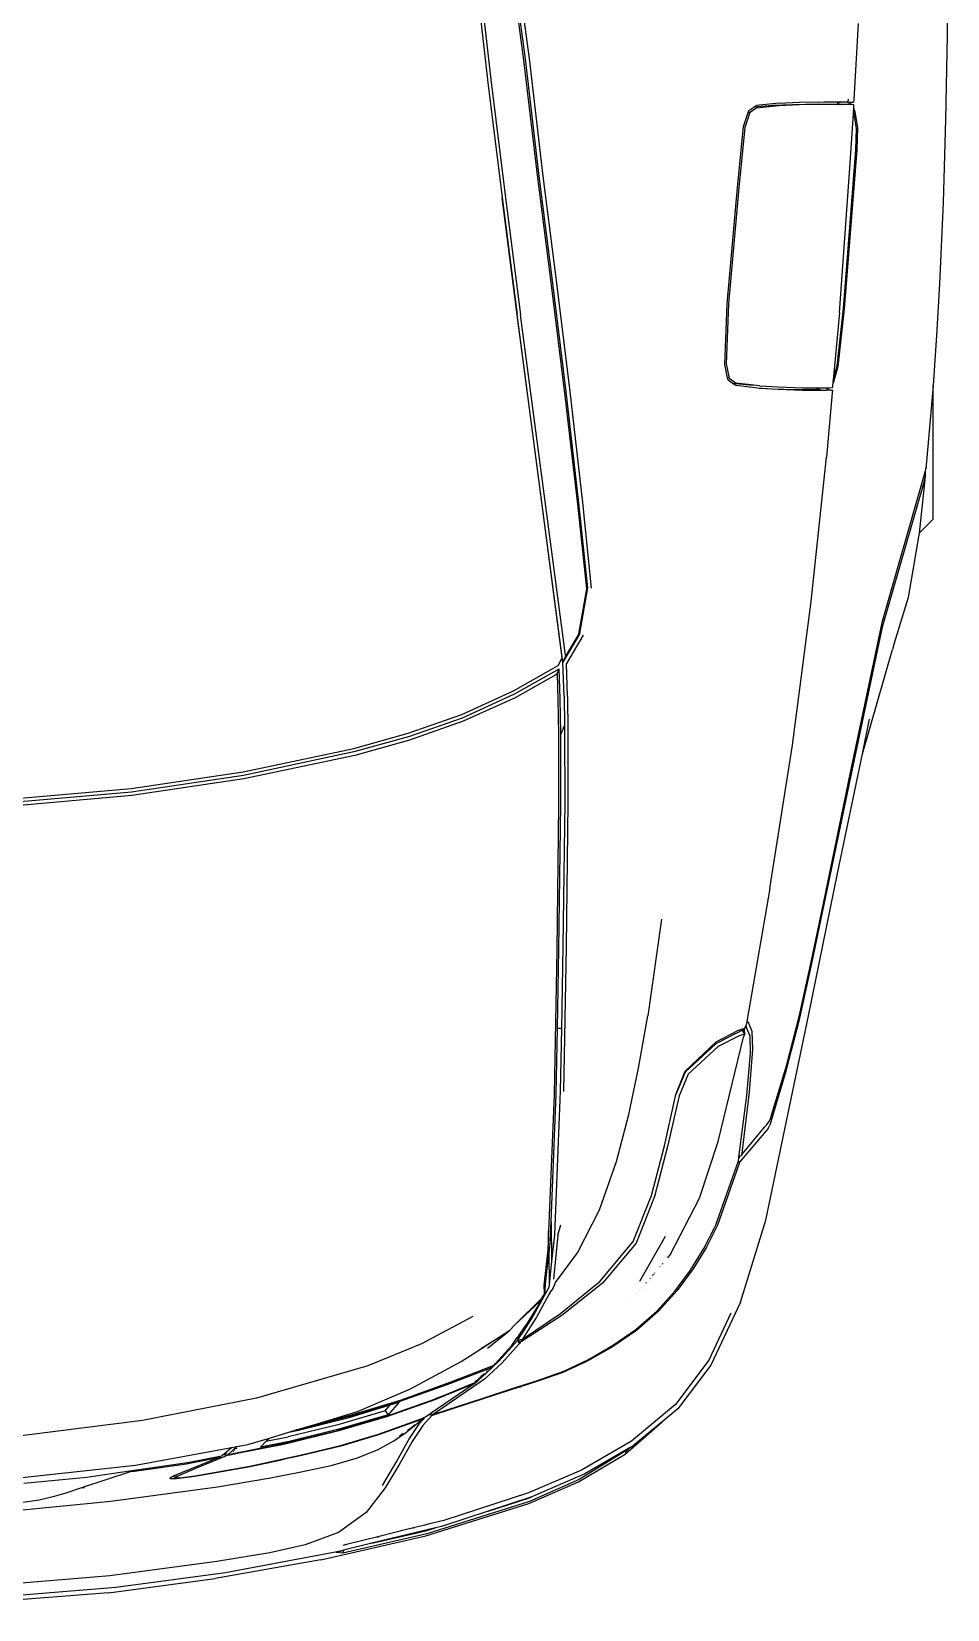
# Model space of a CAD drawing. Header units: metres. Extents: x 54.3 to 102.1, y 17 to 45.8.
# Drawn here: x 56.167 to 56.63, y 27.989 to 28.788 of the extents above; entities that cross this region are included whole.
import ezdxf

# ---------------------------------------------------------------- set-up
doc = ezdxf.new("R2010")
doc.units = ezdxf.units.M
doc.layers.add('Edges', color=7, linetype='Continuous')

# ---------------------------------------------------------------- blocks, each defined once
blk = doc.blocks.new('BMW 7 Series pl')
at = {"layer": 'Edges'}
for p, q in [((1334.7, 958.4), (1397.3, 958.1)), ((1397.3, 958.1), (1460.7, 957)), ((1460.7, 957), (1523.6, 955.2)), ((1523.6, 955.2), (1585.1, 952.5)), ((1585.1, 952.5), (1624.2, 950.2)), ((1624.2, 950.2), (1661.8, 947.5)), ((1661.8, 947.5), (1679.3, 946.2)), ((1763, 947.5), (1661.8, 947.5)), ((1679.3, 946.2), (1725.1, 942.1)), ((1763, 947.5), (1773.6, 936.9)), ((1725.1, 942.1), (1724, 942.1)), ((1727.2, 941.5), (1725.1, 942.1)), ((1726.4, 941.5), (1727.2, 941.5)), ((1731.6, 940.2), (1727.2, 941.5)), ((1727.2, 941.5), (1731.1, 941.5)), ((1733, 941.4), (1731.1, 941.5)), ((1731.1, 941.5), (1736.9, 940)), ((1840.2, 909.2), (1731.6, 940.2)), ((1733, 941.4), (1773.6, 936.9)), ((1736.9, 940), (1844.6, 909)), ((1773.6, 936.9), (1776.4, 936.6)), ((1776.4, 936.6), (1822.1, 928.7)), ((1822.1, 928.7), (1856.7, 918.2)), ((1954.5, 885.1), (1840.2, 909.2)), ((1844.6, 909), (1958, 885)), ((1856.7, 918.2), (1861.4, 916.8)), ((1940.4, 894.1), (1861.4, 916.8)), ((1940.4, 894.1), (1914.1, 899.5)), ((1445.6, 887.8), (1388.1, 891.2)), ((1447.2, 883.4), (1445.5, 883.5)), ((1447.6, 887.7), (1445.6, 887.8)), ((1447.4, 883.4), (1447.2, 883.4)), ((1447.5, 883.4), (1447.6, 887.7)), ((1448.1, 883.3), (1447.5, 883.4)), ((1447.5, 883.1), (1447.5, 883.4)), ((1447.5, 878.5), (1447.5, 883.1)), ((1447.6, 887.7), (1447.9, 886.6)), ((1447.9, 886.6), (1449.2, 883.3)), ((1449.2, 883.3), (1449.5, 884.1)), ((1449.5, 883.1), (1449.4, 878.7)), ((1449.6, 887.6), (1449.5, 884.1)), ((1449.5, 884.1), (1449.5, 883.1)), ((1449.5, 883.1), (1449.5, 878.4)), ((1451.6, 887.6), (1449.6, 887.6)), ((1452.7, 887.5), (1451.6, 887.6)), ((1452.7, 887.5), (1454.7, 888.4)), ((1454.7, 887.4), (1452.7, 887.5)), ((1454.7, 888.4), (1466.9, 890.3)), ((1454.7, 887.4), (1454.7, 888.4)), ((1455, 887.3), (1454.7, 887.4)), ((1456.3, 887.9), (1455, 887.3)), ((1456.2, 887.3), (1455, 887.3)), ((1456.3, 887.9), (1456.2, 887.3)), ((1497.5, 884.7), (1456.2, 887.3)), ((1467.5, 889.7), (1456.3, 887.9)), ((1466.9, 890.3), (1483.6, 889.8)), ((1483.6, 889.2), (1467.5, 889.7)), ((1483.6, 889.8), (1603.8, 880.4)), ((1603.7, 879.9), (1483.6, 889.2)), ((1606.8, 876.7), (1497.5, 884.7)), ((2030.9, 875.2), (1940.4, 894.1)), ((2053.5, 864.7), (1954.5, 885.1)), ((1958, 885), (2054.3, 865)), ((1447.3, 865.1), (1447.5, 878.5)), ((1447.5, 878.5), (1448.7, 875)), ((1448.7, 875), (1449.3, 876.7)), ((1449.3, 876.7), (1449.2, 860.7)), ((1449.4, 878.7), (1449.3, 876.7)), ((1449.3, 876.7), (1449.5, 877)), ((1449.5, 877), (1449.3, 865.1)), ((1449.5, 878.4), (1449.4, 878.7)), ((1449.5, 878.4), (1449.5, 877)), ((1647, 875.1), (1603.7, 879.9)), ((1603.8, 880.4), (1647.6, 875.6)), ((1606.8, 876.7), (1657.9, 871.9)), ((1657.9, 871.9), (1647, 875.1)), ((1647.6, 875.6), (1659.4, 872.2)), ((1657.9, 871.9), (1659.4, 871.8)), ((1659.4, 872.2), (1660.3, 871.7)), ((1659.4, 871.8), (1659.4, 872.2)), ((1659.4, 871.8), (1660.3, 871.7)), ((1660.3, 871.7), (1661.5, 871.6)), ((1661.5, 871.6), (1663.5, 871.5)), ((1663.6, 869.1), (1663.5, 871.5)), ((1665.3, 870.3), (1665.5, 871.4)), ((1665.5, 871.4), (1667.5, 871.3)), ((1665.5, 871.4), (1665.6, 866.9)), ((1667.5, 871.3), (1716.1, 867)), ((2138.4, 853.4), (2030.9, 875.2)), ((1447.7, 846.2), (1447.3, 865.1)), ((1449.2, 860.7), (1449.6, 841.5)), ((1449.3, 865.1), (1449.7, 846.2)), ((1663.6, 869.1), (1664.3, 867)), ((1663.6, 866.7), (1663.6, 869.1)), ((1663.6, 858.8), (1663.6, 866.7)), ((1663.6, 858.8), (1665.2, 862.5)), ((1664.3, 867), (1665.3, 870.3)), ((1665.2, 862.5), (1665.2, 844.6)), ((1665.3, 866.9), (1665.6, 866.9)), ((1665.6, 866.9), (1665.6, 866.7)), ((1665.6, 866.7), (1665.6, 848.9)), ((1825.2, 855.4), (1716.1, 867)), ((2096.7, 855.5), (2053.5, 864.7)), ((2054.3, 865), (2099, 855.7)), ((1663, 830.5), (1663.6, 849)), ((1663.6, 858.8), (1663.6, 858.8)), ((1663.6, 849), (1663.6, 858.8)), ((1665.6, 848.9), (1665, 830.3)), ((1933.9, 841.3), (1825.2, 855.4)), ((2138.1, 846.4), (2096.7, 855.5)), ((2099, 855.7), (2142.5, 846)), ((2293, 821.1), (2138.4, 853.4)), ((1448.5, 831.1), (1447.7, 846.2)), ((1449.6, 841.5), (1450.3, 826.1)), ((1449.7, 846.2), (1450.5, 831.1)), ((1665.2, 844.6), (1664.6, 825.7)), ((2042.1, 824.2), (1933.9, 841.3)), ((2176.4, 836.6), (2138.1, 846.4)), ((2142.5, 846), (2142.6, 846)), ((2142.6, 846), (2182, 835.8)), ((2216.1, 824.7), (2176.4, 836.6)), ((2182, 835.8), (2221.1, 824.1)), ((2182, 835.8), (2182, 835.8)), ((1448.5, 831.1), (1450.2, 813.7)), ((1450.3, 826.1), (1451.5, 811.9)), ((1450.5, 831.1), (1452.2, 814)), ((1662.1, 816.4), (1663, 830.5)), ((1664.6, 825.7), (1663.9, 814.9)), ((1665, 830.3), (1664.1, 816.2)), ((2042.1, 824.2), (2142.7, 806.6)), ((2218.5, 823.5), (2216.1, 824.7)), ((2220.7, 821.7), (2218.5, 823.5)), ((2223.6, 822.9), (2221.1, 824.1)), ((1451.5, 811.9), (1450.2, 813.7)), ((1453.9, 808.3), (1451.5, 811.9)), ((1452.2, 814), (1455.5, 809)), ((1660, 795.5), (1661.7, 811.5)), ((1662.1, 816.4), (1660.1, 798.7)), ((1662.1, 816.4), (1661.7, 811.5)), ((1663.9, 814.9), (1662, 798.3)), ((1664.1, 816.2), (1663.9, 814.9)), ((2221.2, 821.3), (2220.7, 821.7)), ((2221.2, 821.3), (2221.3, 821.2)), ((2221.3, 821.2), (2222.7, 820.1)), ((2242.9, 803.5), (2222.7, 820.1)), ((2223.6, 822.9), (2225.8, 821)), ((2225.8, 821), (2249.1, 801.2)), ((2355.1, 802), (2293, 821.1)), ((1455.5, 807.8), (1453.9, 808.3)), ((1455.5, 809), (1466.7, 805.1)), ((1455.5, 809), (1455.5, 807.8)), ((1466, 804.1), (1455.5, 807.8)), ((1512.3, 799.6), (1466, 804.1)), ((1466.7, 805.1), (1512.5, 800.7)), ((1600.1, 791.9), (1512.3, 799.6)), ((1512.5, 800.7), (1600.1, 792.9)), ((2142.7, 806.6), (2143.3, 807.8)), ((2142.7, 806.6), (2145.3, 806.1)), ((2143.3, 807.8), (2150.1, 810.5)), ((2145.3, 806.1), (2145.9, 805.9)), ((2145.9, 805.9), (2147.5, 806.5)), ((2145.9, 805.9), (2147, 805.4)), ((2147.5, 806.5), (2147, 805.4)), ((2147, 805.4), (2147.8, 805.1)), ((2153.8, 809.1), (2147.5, 806.5)), ((2149.7, 799.8), (2147.8, 805.1)), ((2147.8, 805.1), (2148.1, 804.8)), ((2148.1, 804.8), (2150.7, 804.7)), ((2148.1, 804.8), (2148.4, 804.4)), ((2148.4, 804.4), (2148.8, 804.3)), ((2148.4, 804.4), (2149.4, 803.2)), ((2148.8, 804.3), (2150.3, 803.9)), ((2150.3, 803.9), (2149.4, 803.2)), ((2151.4, 799.4), (2149.4, 803.2)), ((2158.1, 783.5), (2149.7, 799.8)), ((2150.1, 810.5), (2163.8, 811)), ((2152.1, 805.1), (2150.3, 803.9)), ((2150.7, 804.7), (2152.1, 805.1)), ((2151.4, 799.3), (2151.4, 799.4)), ((2154.5, 804.1), (2152.1, 805.1)), ((2152.1, 805.1), (2153.7, 800.9)), ((2153.7, 800.9), (2161.7, 785)), ((2166.8, 809.5), (2153.8, 809.1)), ((2233.6, 785.1), (2154.5, 804.1)), ((2163.8, 811), (2196.1, 808.4)), ((2198.7, 806.7), (2166.8, 809.5)), ((2196.1, 808.4), (2242.3, 802.8)), ((2245.3, 800.6), (2198.7, 806.7)), ((2242.3, 802.8), (2243.4, 802.6)), ((2244, 802.6), (2242.9, 803.5)), ((2243, 803), (2243.4, 802.6)), ((2243.4, 802.6), (2244, 802.6)), ((2244, 802.6), (2244.7, 801.5)), ((2244.7, 801.5), (2245.3, 800.6)), ((2244.7, 801.5), (2245.8, 800.6)), ((2245.8, 800.6), (2245.3, 800.6)), ((2247.9, 800.3), (2245.8, 800.6)), ((2247.9, 800.3), (2248.3, 800.2)), ((2249.1, 801.2), (2248.3, 800.2)), ((2248.3, 800.2), (2298.2, 782.5)), ((2249.1, 801.2), (2250.8, 800.7)), ((2250.8, 800.7), (2296.7, 784.6)), ((2355.1, 802), (2402.7, 779.5)), ((1600.1, 792.9), (1645.4, 791)), ((1646, 790), (1600.1, 791.9)), ((1645.4, 791), (1656.3, 793.4)), ((1656.2, 792.2), (1646, 790)), ((1656.3, 793.4), (1656.2, 792.2)), ((1657.9, 792.6), (1656.2, 792.2)), ((1656.3, 793.4), (1660.1, 798.7)), ((1660, 795.5), (1657.9, 792.6)), ((1662, 798.3), (1660, 795.5)), ((2151.4, 799.3), (2159.6, 783.3)), ((2363.2, 794.7), (2398.9, 778)), ((2180.3, 760.1), (2158.1, 783.5)), ((2181.1, 760.1), (2159.6, 783.3)), ((2161.7, 785), (2182.7, 762.4)), ((2276.3, 770.8), (2233.6, 785.1)), ((2296.7, 784.6), (2313.5, 776.1)), ((2314.5, 774.1), (2298.2, 782.5)), ((2313.5, 776.1), (2329.9, 766)), ((2398.9, 778), (2432.3, 752.7)), ((2402.7, 779.5), (2435.7, 754.4)), ((2318.7, 749), (2276.3, 770.8)), ((2330.7, 764.1), (2314.5, 774.1)), ((2329.9, 766), (2346.2, 754.1)), ((2346.5, 752.4), (2330.7, 764.1)), ((2407.2, 772), (2406.3, 772.4)), ((2198, 753), (2180.3, 760.1)), ((2181.1, 760.1), (2198, 753)), ((2182.7, 762.4), (2199, 755.5)), ((2236.7, 744.4), (2198, 753)), ((2199, 755.5), (2237.3, 746.8)), ((2346.2, 754.1), (2361.9, 739.9)), ((2361.7, 738.7), (2346.5, 752.4)), ((2432.3, 752.7), (2460.2, 719.5)), ((2435.7, 754.4), (2445.4, 742.8)), ((2065.4, 742.1), (2138.6, 731.9)), ((2274.3, 734.7), (2236.7, 744.4)), ((2237.3, 746.8), (2275, 737)), ((2339, 725.9), (2305.2, 745.2)), ((2318.7, 749), (2320.2, 747.8)), ((2321.4, 746.9), (2320.2, 747.8)), ((2321, 747.1), (2321.4, 746.9)), ((2325.8, 742.9), (2326.4, 742.6)), ((2328.3, 740.9), (2328, 741.1)), ((2361.9, 739.9), (2376.3, 723.3)), ((2469.9, 714.6), (2445.4, 742.8)), ((2445.4, 742.8), (2463.2, 721.3)), ((2178.1, 724.9), (2138.6, 731.9)), ((2309.2, 720.8), (2274.3, 734.7)), ((2275, 737), (2310.4, 722.9)), ((2332.9, 736.9), (2333.1, 736.9)), ((2333.1, 736.8), (2333, 736.8)), ((2333.2, 736.6), (2333.3, 736.6)), ((2333.8, 736.1), (2333.8, 736.2)), ((2333.8, 736.2), (2333.8, 736.2)), ((2333.8, 736.2), (2334, 736)), ((2334, 736), (2334.1, 735.9)), ((2334.1, 735.9), (2334.3, 735.7)), ((2334.8, 735.3), (2335, 735.2)), ((2336.9, 733.5), (2337, 733.5)), ((2337.1, 733.4), (2337.1, 733.3)), ((2338.6, 732.1), (2338.6, 732)), ((2340.3, 730.6), (2340.2, 730.6)), ((2340.4, 730.5), (2340.5, 730.5)), ((2340.6, 730.3), (2340.7, 730.3)), ((2375.7, 722.7), (2361.7, 738.7)), ((2213.2, 717.5), (2178.1, 724.9)), ((2248.7, 708.2), (2213.2, 717.5)), ((2339, 695.8), (2309.2, 720.8)), ((2310.4, 722.9), (2340.7, 697.5)), ((2344.6, 726.9), (2344.6, 726.9)), ((2346, 725.7), (2346, 725.7)), ((2349, 723.1), (2349, 723.1)), ((2349, 723.1), (2349, 723.1)), ((2349.1, 723), (2349.1, 723.1)), ((2354.3, 718.6), (2354.3, 718.6)), ((2387.8, 705.2), (2375.7, 722.7)), ((2376.3, 723.3), (2388.8, 705.2)), ((2460.2, 719.5), (2482, 681.8)), ((2464.9, 718.5), (2463.2, 721.3)), ((2464.9, 718.5), (2467.7, 715.7)), ((2464.9, 718.5), (2465.6, 717.3)), ((2465.6, 717.3), (2467.5, 715.3)), ((2465.6, 717.3), (2484.9, 684.1)), ((2285.2, 695.4), (2248.7, 708.2)), ((2398.3, 687), (2387.8, 705.2)), ((2388.8, 705.2), (2399.3, 686.5)), ((2467.5, 715.3), (2489.1, 679.9)), ((2468.7, 714.7), (2467.7, 715.7)), ((2490.9, 679.3), (2469.9, 714.6)), ((2317.7, 678.6), (2285.2, 695.4)), ((2363.6, 665.9), (2339, 695.8)), ((2340.7, 697.5), (2365, 666.9)), ((1666.3, 672.8), (1750.4, 682.5)), ((1750.4, 682.5), (1815.1, 689.1)), ((1814.8, 686.4), (1750.5, 679.7)), ((1815.7, 685.6), (1751.7, 678.9)), ((1849.4, 680.5), (1814.8, 686.4)), ((1849.6, 679.7), (1815.7, 685.6)), ((1849.4, 680.5), (1871.1, 667.6)), ((1850.6, 683), (1872.1, 670.3)), ((2407.1, 668.2), (2398.3, 687)), ((2399.3, 686.5), (2400.5, 683.9)), ((2400.5, 683.9), (2400.6, 683.9)), ((2400.6, 683.9), (2408.2, 667.5)), ((2482, 681.8), (2499.2, 641.7)), ((2484.9, 684.1), (2502, 644.7)), ((1580.5, 662.2), (1666.3, 672.8)), ((1666.4, 670), (1580.6, 659.5)), ((1667.7, 669.1), (1581.9, 658.5)), ((1865.8, 669.6), (1608.4, 635.6)), ((1750.5, 679.7), (1666.4, 670)), ((1751.7, 678.9), (1667.7, 669.1)), ((1849.6, 679.7), (1866.6, 669.7)), ((1865.8, 669.6), (1866.6, 669.7)), ((1866.6, 669.7), (1871.1, 667.6)), ((1896.7, 668.5), (1871.1, 667.6)), ((1897, 671.1), (1872.1, 670.3)), ((1896.7, 668.5), (1919.2, 668.9)), ((1897, 671.1), (1923.5, 671.4)), ((1925.7, 666), (1919.2, 668.9)), ((1919.2, 668.9), (1923.3, 668.9)), ((1923.3, 668.9), (1976.8, 669)), ((1923.5, 671.4), (1977.1, 671.4)), ((1976.8, 669), (2086.1, 667.6)), ((1977.1, 671.4), (2086.3, 670)), ((2086.3, 670), (2195.7, 668.1)), ((2340.2, 662.1), (2317.7, 678.6)), ((2414.1, 648.4), (2407.1, 668.2)), ((2489.1, 679.9), (2505.6, 642.4)), ((2507.2, 641.8), (2490.9, 679.3)), ((1503.6, 652.5), (1580.5, 662.2)), ((1580.6, 659.5), (1503.7, 649.7)), ((1581.9, 658.5), (1504.9, 648.6)), ((1871.1, 667.6), (1608.3, 633)), ((1867.7, 667.1), (1696.5, 644.5)), ((1873.5, 664.1), (1867.7, 667.1)), ((1892.7, 630.2), (1873.5, 664.1)), ((1898.5, 665.6), (1876, 664.8)), ((1880, 663.4), (1876, 664.8)), ((1895.5, 630.3), (1876, 664.8)), ((1880, 663.4), (1899.3, 663.9)), ((1880, 663.4), (1880.6, 662.2)), ((1880.6, 662.2), (1898, 631.5)), ((1925.1, 666), (1898.5, 665.6)), ((1899.3, 663.9), (1925.6, 664.3)), ((1925.7, 666), (1925.1, 666)), ((1925.6, 664.3), (1979.2, 664.3)), ((1978.8, 666), (1925.7, 666)), ((2088.2, 664.6), (1978.8, 666)), ((1979.2, 664.3), (2088.5, 662.9)), ((2086.1, 667.6), (2148, 666.5)), ((2148, 663.5), (2088.2, 664.6)), ((2088.5, 662.9), (2198, 660.9)), ((2148, 666.5), (2148, 663.5)), ((2148, 666.5), (2195.5, 665.6)), ((2197.8, 662.6), (2148, 663.5)), ((2195.5, 665.6), (2304, 661.2)), ((2294.2, 658.7), (2197.8, 662.6)), ((2198, 660.9), (2301.5, 656.8)), ((2294.2, 658.7), (2324.2, 659.1)), ((2308.1, 658.1), (2294.2, 658.7)), ((2304.4, 663.9), (2296.6, 666.1)), ((2308.7, 656.8), (2301.5, 656.8)), ((2304, 661.2), (2324.2, 659.1)), ((2304.4, 663.9), (2337.7, 660.5)), ((2308.1, 658.1), (2318.2, 657)), ((2308.3, 656.9), (2308.6, 656.9)), ((2315.4, 656.4), (2308.7, 656.8)), ((2313.1, 656.9), (2315, 657)), ((2342.2, 653.4), (2315.4, 656.4)), ((2318.2, 657), (2341.6, 657.3)), ((2341.5, 654.5), (2318.2, 657)), ((2324.2, 659.1), (2341.6, 657.3)), ((2344.5, 660.2), (2340.2, 662.1)), ((2341.6, 657.3), (2344, 657.1)), ((2344, 657.1), (2364.9, 645.5)), ((2344.5, 660.2), (2346.9, 658.2)), ((2346.9, 658.2), (2366.3, 647.7)), ((2348.5, 657.4), (2349.2, 657.4)), ((2382.4, 637.8), (2363.6, 665.9)), ((2365, 666.9), (2383.4, 638.4)), ((2408.2, 667.5), (2415, 647.9)), ((1414.6, 642.1), (1503.6, 652.5)), ((1503.7, 649.7), (1414.8, 639.3)), ((1504.9, 648.6), (1415.9, 638.1)), ((1696.5, 644.5), (1608.6, 633)), ((2346.9, 654.1), (2341.5, 654.5)), ((2347.9, 653.6), (2342.2, 653.4)), ((2348.9, 653.6), (2346.9, 654.1)), ((2347.9, 653.6), (2346.9, 654.1)), ((2348.9, 653.6), (2347.9, 653.6)), ((2352, 651.7), (2348.9, 653.6)), ((2351.8, 652.6), (2348.9, 653.6)), ((2365.5, 644.1), (2351.8, 652.6)), ((2372.5, 631.1), (2352, 651.7)), ((2354.3, 650.5), (2372.5, 631.1)), ((2362.9, 650.2), (2362.9, 650.2)), ((2365.5, 644.1), (2364.9, 645.5)), ((2364.9, 645.5), (2365.8, 645)), ((2365.8, 645), (2366.2, 644.7)), ((2367.1, 643.2), (2366.2, 644.7)), ((2366.2, 644.7), (2379.2, 636.2)), ((2366.3, 647.7), (2382.4, 637.3)), ((2420.8, 627.7), (2414.1, 648.4)), ((2415, 647.9), (2421.5, 627.6)), ((2502, 644.7), (2502.2, 644)), ((1329, 630.5), (1414.6, 642.1)), ((1414.8, 639.3), (1329.2, 627.8)), ((1415.9, 638.1), (1330.2, 626.6)), ((1520, 624.2), (1608.4, 635.6)), ((1596.5, 631.5), (1608.3, 633)), ((1608.6, 633), (1596.5, 631.5)), ((2367.1, 643.2), (2365.5, 644.1)), ((2367.1, 643.2), (2367.1, 643.2)), ((2367.2, 643.1), (2367.1, 643.2)), ((2367.2, 643.1), (2367.1, 643.2)), ((2370.1, 641.3), (2367.2, 643.1)), ((2380.3, 634.2), (2370.1, 641.3)), ((2380.5, 634.2), (2379.2, 636.2)), ((2383.9, 633.2), (2379.2, 636.2)), ((2380.3, 634.2), (2380.5, 634.2)), ((2380.6, 634), (2380.3, 634.2)), ((2380.5, 634.2), (2380.6, 634)), ((2380.5, 634.2), (2380.5, 634.2)), ((2380.5, 634.2), (2383.9, 633.2)), ((2381.3, 633.5), (2380.5, 634.2)), ((2381.3, 633.5), (2380.6, 634)), ((2381.3, 633.5), (2381.3, 633.5)), ((2381.8, 633.1), (2381.3, 633.5)), ((2381.8, 633.1), (2381.3, 633.5)), ((2387.7, 629), (2381.8, 633.1)), ((2382.7, 637.3), (2382.4, 637.8)), ((2382.4, 637.3), (2382.6, 637.2)), ((2382.6, 637.2), (2382.5, 637.1)), ((2382.6, 637.9), (2383.5, 638.2)), ((2382.7, 637.3), (2382.6, 637.2)), ((2382.6, 637.2), (2382.9, 637)), ((2382.9, 637), (2382.6, 636.7)), ((2383.5, 638.2), (2382.7, 637.3)), ((2383, 637), (2382.7, 637.3)), ((2382.9, 637), (2383.1, 636.9)), ((2383, 637), (2382.9, 637)), ((2383.7, 637.9), (2383, 637)), ((2383.1, 636.9), (2383, 637)), ((2383.5, 638.3), (2383.1, 638.1)), ((2383.1, 636.9), (2383.9, 633.2)), ((2383.4, 638.4), (2383.5, 638.3)), ((2383.5, 638.3), (2383.5, 638.2)), ((2383.5, 638.2), (2383.6, 638.2)), ((2383.5, 638.2), (2383.7, 637.9)), ((2383.5, 638.2), (2383.5, 638.2)), ((2383.7, 637.9), (2384.3, 636.6)), ((2383.7, 637.9), (2384.4, 636.8)), ((2383.7, 636.1), (2384.3, 636.6)), ((2384.1, 633.5), (2383.9, 633.2)), ((2399.7, 619.2), (2383.9, 633.2)), ((2384.3, 633.9), (2384.1, 633.5)), ((2384.1, 633.5), (2384.5, 633.8)), ((2384.4, 635.8), (2384.2, 636.1)), ((2384.3, 636.6), (2384.4, 636.8)), ((2384.3, 636.6), (2384.5, 636.2)), ((2384.4, 634), (2384.3, 633.9)), ((2384.5, 633.8), (2384.3, 633.9)), ((2384.4, 636.8), (2384.5, 636.7)), ((2384.5, 634.2), (2384.4, 634)), ((2384.4, 634), (2384.5, 633.8)), ((2384.5, 637.1), (2384.5, 637)), ((2384.5, 636.7), (2384.5, 636.2)), ((2384.5, 636.7), (2385.3, 635.4)), ((2384.5, 636.2), (2384.5, 635.7)), ((2384.5, 636.2), (2384.8, 635.6)), ((2384.8, 634.7), (2384.5, 634.2)), ((2384.5, 634.2), (2384.5, 633.8)), ((2384.6, 636.9), (2384.6, 637)), ((2385, 634.9), (2384.8, 634.7)), ((2384.8, 634.7), (2385.1, 634.7)), ((2385.1, 635), (2385, 634.9)), ((2385.1, 634.7), (2385, 634.9)), ((2385.2, 635.2), (2385.1, 635)), ((2385.1, 635), (2385.2, 634.7)), ((2385.1, 634.7), (2385.2, 634.7)), ((2385.5, 634), (2385.1, 634.7)), ((2385.3, 635.4), (2385.2, 635.2)), ((2385.2, 635.2), (2385.5, 635.2)), ((2385.2, 634.7), (2386.2, 634.7)), ((2385.2, 634.7), (2385.5, 634)), ((2385.3, 635.4), (2385.5, 635.2)), ((2385.5, 635.2), (2386.2, 634.7)), ((2385.5, 634), (2385.6, 633.8)), ((2385.7, 633.8), (2385.5, 634)), ((2385.9, 635.2), (2386, 635.2)), ((2386.2, 634.7), (2386.5, 634.4)), ((2386.4, 634.7), (2386.3, 634.7)), ((2386.6, 634.2), (2386.5, 634.4)), ((2386.5, 634.4), (2386.7, 634.2)), ((2386.7, 634.2), (2400.9, 621.8)), ((2419.3, 635.2), (2419.4, 635.2)), ((2419.5, 634.7), (2419.6, 634.7)), ((2499.2, 641.7), (2520, 577.7)), ((2503.3, 641.6), (2502.2, 644)), ((2502.2, 644), (2513, 611)), ((2513, 611), (2503.3, 641.6)), ((2505.6, 642.4), (2530.2, 564.6)), ((2531.6, 564), (2507.2, 641.8)), ((1430.5, 613.1), (1520, 624.2)), ((1430.7, 610.6), (1519.8, 621.7)), ((1519.8, 621.7), (1596.5, 631.5)), ((1520.1, 621.7), (1519.8, 621.7)), ((1596.5, 631.5), (1520.1, 621.7)), ((1596.5, 631.5), (1596.5, 631.5)), ((1910.6, 591.2), (1892.7, 630.2)), ((1895.5, 630.3), (1913.3, 591.4)), ((1898, 631.5), (1915.8, 592.3)), ((2376.1, 627.5), (2372.5, 631.1)), ((2377.9, 625.4), (2376.1, 627.5)), ((2390, 606), (2376.1, 627.5)), ((2377.9, 625.4), (2390, 606)), ((2389.8, 610.6), (2377.9, 625.4)), ((2401.6, 616.5), (2387.7, 629)), ((2400.9, 621.8), (2413.3, 608.4)), ((2427.5, 607.2), (2420.8, 627.7)), ((2421, 630.1), (2421.1, 630.1)), ((2421.5, 627.6), (2428.2, 607.3)), ((1339.8, 602.8), (1430.5, 613.1)), ((1340, 600.2), (1430.4, 610.6)), ((1430.4, 610.6), (1430.7, 610.6)), ((2412.1, 605.9), (2399.7, 619.2)), ((2402.8, 615.4), (2401.6, 616.5)), ((2403, 614.8), (2402.8, 615.4)), ((2403, 614.8), (2402.8, 614.9)), ((2404.3, 614), (2403, 614.8)), ((2403.6, 613.2), (2403, 614.8)), ((2403.7, 613.1), (2403.6, 613.2)), ((2404.2, 612.6), (2403.7, 613.1)), ((2404, 612.4), (2403.7, 613.1)), ((2415.6, 582.3), (2404, 612.4)), ((2404.3, 614), (2404.8, 612.8)), ((2404.7, 613.5), (2404.3, 614)), ((2404.6, 612.7), (2404.4, 613.2)), ((2404.5, 613.1), (2404.6, 612.7)), ((2412.5, 605.3), (2404.7, 613.5)), ((2404.8, 612.8), (2416.4, 582.6)), ((2405.2, 612.5), (2405, 612.4)), ((2405.3, 612.3), (2405.2, 612.2)), ((2405.9, 611), (2405.9, 611.1)), ((2406.3, 610.6), (2406.4, 610.5)), ((2407, 609.9), (2406.8, 610.2)), ((2513, 611), (2524.5, 575.8)), ((2365.9, 599.4), (2386.5, 560.7)), ((2399.9, 590.7), (2390, 606)), ((2409.2, 607.6), (2409.2, 608)), ((2410.1, 607.2), (2409.5, 607.2)), ((2410.5, 606.8), (2411.1, 605.6)), ((2410.9, 606.5), (2411.3, 605.3)), ((2411.5, 605.1), (2412.4, 605.1)), ((2412.5, 605.3), (2412.1, 605.9)), ((2412.3, 604.3), (2412.7, 604.8)), ((2414.4, 603.2), (2412.5, 605.3)), ((2412.8, 604.7), (2412.7, 603.9)), ((2412.9, 603.7), (2413.4, 603.9)), ((2412.9, 603.6), (2413.5, 603.8)), ((2413.4, 603.9), (2413, 604.5)), ((2413.3, 608.4), (2427.5, 587.5)), ((2413.5, 603.8), (2413.4, 603.9)), ((2413.9, 603.1), (2413.5, 603.8)), ((2413.9, 603.1), (2414.1, 602.5)), ((2414.4, 602.5), (2413.9, 603.1)), ((2414.1, 602.5), (2413.9, 602.6)), ((2414.1, 602.5), (2414.2, 602.3)), ((2414.4, 602.5), (2414.1, 602.5)), ((2414.2, 602.3), (2414.1, 602.4)), ((2414.2, 602.3), (2414.2, 602.2)), ((2414.7, 602), (2414.2, 602.3)), ((2415.4, 602.2), (2414.4, 603.2)), ((2414.8, 602.3), (2414.4, 602.5)), ((2414.7, 602), (2414.4, 602.5)), ((2415.1, 601.8), (2414.7, 602)), ((2415.1, 601.4), (2414.7, 602)), ((2415.4, 602.2), (2414.9, 602.3)), ((2415, 601.4), (2415.1, 601.4)), ((2415.1, 601.4), (2415.1, 601.3)), ((2415.2, 601.2), (2415.1, 601.3)), ((2415.7, 601.4), (2415.2, 601.7)), ((2415.7, 601.4), (2415.4, 602.2)), ((2416.6, 599.2), (2415.7, 601.4)), ((2416.5, 600.9), (2415.7, 601.4)), ((2416.8, 600.5), (2416.5, 600.9)), ((2416.5, 600.9), (2428.6, 571.3)), ((2425.3, 578), (2416.6, 599.2)), ((2416.8, 600.5), (2439.3, 567.2)), ((2439.4, 570.8), (2427.5, 607.2)), ((2428.2, 607.3), (2440, 570.9)), ((1924.8, 550.7), (1910.6, 591.2)), ((1913.3, 591.4), (1927.5, 550.9)), ((1915.8, 592.3), (1930.1, 551.7)), ((2420.4, 552.3), (2399.9, 590.7)), ((2427.5, 587.5), (2439.9, 569.5)), ((2429, 544.9), (2415.6, 582.3)), ((2416.4, 582.6), (2429.8, 545.1)), ((2425.3, 577.9), (2425.3, 578)), ((2427.4, 572.6), (2425.3, 578)), ((2425.4, 577.7), (2425.3, 577.9)), ((2520, 577.7), (2522.9, 565.7)), ((2524.5, 575.8), (2525.6, 571.3)), ((2427.4, 572.6), (2428, 572.6)), ((2427.9, 571.4), (2427.4, 572.6)), ((2427.9, 571.4), (2428.6, 571.3)), ((2428.3, 570.6), (2427.9, 571.4)), ((2441.1, 534.1), (2428.3, 570.6)), ((2428.6, 571.3), (2428.8, 570.8)), ((2428.8, 570.8), (2441.8, 534.3)), ((2439.9, 569.5), (2439.3, 567.2)), ((2439.6, 566.8), (2439.3, 567.2)), ((2439.9, 569.5), (2439.4, 570.8)), ((2440.9, 568.2), (2439.6, 566.8)), ((2441.5, 563.9), (2439.6, 566.8)), ((2440, 570.9), (2440.9, 568.2)), ((2448.2, 561.7), (2440.9, 568.2)), ((2446.8, 559.2), (2441.5, 563.9)), ((2442.5, 562.5), (2441.5, 563.9)), ((2442.5, 562.5), (2442.3, 562.6)), ((2442.3, 562.5), (2442.6, 562.2)), ((2442.6, 562.2), (2442.5, 562.5)), ((2442.8, 561.7), (2442.6, 562.2)), ((2442.6, 562.2), (2443.4, 561.3)), ((2442.8, 561.7), (2442.6, 561.8)), ((2443.4, 561.3), (2442.8, 561.7)), ((2443.5, 559.8), (2442.8, 561.7)), ((2443.7, 560.9), (2443.4, 561.3)), ((2443.4, 561.3), (2443.4, 561.3)), ((2443.4, 561.3), (2443.9, 559.9)), ((2445.6, 558.7), (2443.7, 560.9)), ((2443.7, 560.9), (2444.4, 560.2)), ((2448.2, 561.7), (2460.3, 553.7)), ((2522.9, 565.7), (2523.2, 564.7)), ((2522.9, 565.7), (2523.5, 563.3)), ((2523.5, 563.3), (2523.8, 562.5)), ((2523.5, 563.3), (2526.7, 550.3)), ((2527.9, 564), (2525.6, 571.3)), ((2525.6, 571.3), (2537.3, 523.1)), ((2537.3, 523.1), (2527.9, 564)), ((2530.2, 564.6), (2544.8, 501.2)), ((2549.9, 484.6), (2531.6, 564)), ((1936.3, 509.5), (1924.8, 550.7)), ((1927.5, 550.9), (1939, 509.6)), ((1930.1, 551.7), (1941.6, 510.2)), ((2386.5, 560.7), (2403.1, 520)), ((2437.7, 512.3), (2420.4, 552.3)), ((2454.8, 528.1), (2443.5, 559.8)), ((2443.9, 559.9), (2455.2, 528.2)), ((2444.4, 560.2), (2445.6, 558.7)), ((2448.3, 555.5), (2445.6, 558.7)), ((2458.8, 551.2), (2446.8, 559.2)), ((2447.8, 556), (2450.3, 552.9)), ((2453.7, 548.6), (2448.3, 555.5)), ((2450.3, 552.9), (2452.1, 550.2)), ((2475.3, 542.1), (2458.8, 551.2)), ((2460.3, 553.7), (2477, 544.4)), ((2525.5, 555.7), (2526.7, 550.3)), ((2526.7, 550.3), (2532.1, 528.7)), ((2440.4, 507.1), (2429, 544.9)), ((2429.8, 545.1), (2441.2, 507.3)), ((2430.7, 543.8), (2440.2, 535.5)), ((2432.7, 537.1), (2430.7, 543.8)), ((2437.2, 533.2), (2432.7, 537.1)), ((2442.1, 506), (2432.7, 537.1)), ((2459.8, 539.7), (2453.7, 548.6)), ((2454.4, 546.9), (2456.3, 544.1)), ((2466.4, 528), (2459.8, 539.7)), ((2493.6, 531.2), (2475.3, 542.1)), ((2477, 544.4), (2495.5, 533.3)), ((2437.2, 533.2), (2440.2, 535.5)), ((2437.2, 533.2), (2447.7, 497.5)), ((2440.2, 535.5), (2451.1, 498.3)), ((2451.9, 497.1), (2441.1, 534.1)), ((2441.8, 534.3), (2452.6, 497.2)), ((2463.3, 499.5), (2454.8, 528.1)), ((2455.2, 528.2), (2463.8, 499.6)), ((2472.8, 512.2), (2466.4, 528)), ((2495.5, 533.3), (2514, 518.8)), ((2532.6, 527.2), (2532.1, 528.7)), ((2532.1, 528.7), (2538.2, 503.9)), ((2403.1, 520), (2427.5, 435.9)), ((2514, 518.8), (2529.1, 498)), ((2537.3, 523.1), (2542.5, 501.8)), ((1954.1, 425.9), (1936.3, 509.5)), ((1939, 509.6), (1956.7, 426)), ((1941.6, 510.2), (1959.4, 426.4)), ((2446.9, 481.8), (2437.7, 512.3)), ((2446.9, 481.8), (2440.4, 507.1)), ((2441.2, 507.3), (2451, 468.9)), ((2451.8, 467.7), (2442.1, 506)), ((2478.4, 492.5), (2472.8, 512.2)), ((2538.2, 503.9), (2538.5, 503.7)), ((2538.2, 503.9), (2538.9, 501.1)), ((2542.5, 501.8), (2544.8, 501.2)), ((2542.5, 501.8), (2542.9, 500.2)), ((2544.8, 501.2), (2544.3, 496.4)), ((2447.7, 497.5), (2456.9, 459.9)), ((2451.1, 498.3), (2460.4, 460.6)), ((2461.2, 459.5), (2451.9, 497.1)), ((2452.6, 497.2), (2461.9, 459.6)), ((2470.5, 470), (2463.3, 499.5)), ((2463.8, 499.6), (2470.9, 470.1)), ((2483.4, 469.7), (2478.4, 492.5)), ((2529.1, 498), (2538.5, 472.6)), ((2544.3, 496.4), (2542.9, 500.2)), ((2542.9, 500.2), (2543.4, 497.9)), ((2543.6, 497), (2543.4, 497.9)), ((2543.6, 497), (2544.3, 496.4)), ((2559.3, 412.5), (2543.6, 497)), ((2451.6, 466), (2446.9, 481.8)), ((2468.2, 482.2), (2468.1, 482.2)), ((2468.6, 480.2), (2468.7, 480.2)), ((2549.9, 484.6), (2564, 404.6)), ((2451, 468.9), (2451.6, 466)), ((2453.3, 460.3), (2451.6, 466)), ((2453.3, 460.3), (2451.8, 467.7)), ((2469.9, 475.2), (2469.9, 475.2)), ((2479.1, 431), (2470.5, 470)), ((2470.9, 470.1), (2473.8, 457.2)), ((2487.9, 446.5), (2483.4, 469.7)), ((2538.5, 472.6), (2544.5, 446.1)), ((2457.7, 445.7), (2453.3, 460.3)), ((2460.2, 443.3), (2456.9, 459.9)), ((2460.4, 460.6), (2464.7, 438.9)), ((2469.8, 415.7), (2461.2, 459.5)), ((2461.9, 459.6), (2462.4, 457.3)), ((2462.6, 457.3), (2462.4, 457.3)), ((2462.4, 457.3), (2463.1, 453.7)), ((2463.1, 453.7), (2463.3, 453.7)), ((2463.1, 453.7), (2469, 423.8)), ((2473.8, 457.2), (2473.8, 457.2)), ((2473.8, 457.2), (2474.6, 453.5)), ((2474.6, 453.5), (2474.7, 453.5)), ((2474.6, 453.5), (2479.5, 431.1)), ((2460.2, 443.3), (2457.7, 445.7)), ((2462.6, 429.4), (2457.7, 445.7)), ((2464.7, 438.9), (2460.2, 443.3)), ((2494.6, 406.4), (2487.9, 446.5)), ((2544.5, 446.1), (2551.1, 405.8)), ((2427.5, 435.9), (2444.5, 349.7)), ((2486.4, 389.6), (2479.1, 431)), ((2479.5, 431.1), (2486.9, 389.3)), ((1966.7, 341.2), (1954.1, 425.9)), ((1956.7, 426), (1969.3, 341.3)), ((1959.4, 426.4), (1972, 341.6)), ((2464.1, 421), (2462.6, 429.4)), ((2464.1, 422.7), (2464.3, 421.5)), ((2464.9, 416.9), (2464.1, 421)), ((2464.1, 421), (2470.1, 414.4)), ((2466, 420), (2465.4, 421.2)), ((2466.9, 419.5), (2467, 419)), ((2467.8, 418.4), (2467.7, 418.7)), ((2469.2, 423.7), (2469, 423.8)), ((2469, 423.8), (2470.6, 415.8)), ((2465.1, 415.7), (2464.9, 416.9)), ((2469.4, 411.8), (2464.9, 416.9)), ((2465.4, 415.4), (2465.1, 415.7)), ((2478.3, 344.3), (2465.1, 415.7)), ((2470.1, 414.4), (2469.4, 411.8)), ((2469.6, 411.5), (2469.4, 411.8)), ((2469.7, 411.6), (2469.6, 411.5)), ((2469.8, 411.4), (2469.6, 411.5)), ((2470.5, 412.3), (2469.7, 411.6)), ((2469.8, 411.4), (2469.7, 411.6)), ((2470.1, 414.4), (2469.8, 415.7)), ((2469.8, 411.4), (2469.8, 411.4)), ((2470, 411.1), (2469.8, 411.4)), ((2470.9, 410.1), (2470, 411.1)), ((2470.3, 410.5), (2470.2, 410.6)), ((2470.5, 410), (2470.3, 410.1)), ((2471.1, 412.9), (2470.5, 412.3)), ((2470.5, 412.3), (2470.6, 411.6)), ((2470.6, 415.8), (2471.1, 412.9)), ((2471.1, 409.5), (2470.9, 410.1)), ((2471.1, 412.9), (2471.6, 411.9)), ((2472, 408.7), (2471.1, 409.5)), ((2476.1, 383.8), (2471.1, 409.5)), ((2471.6, 411.9), (2480.8, 389.7)), ((2472, 408.7), (2472.2, 407.3)), ((2472.2, 408.2), (2472, 408.7)), ((2472.2, 408.2), (2486.6, 373)), ((2477.2, 382.9), (2472.7, 405.8)), ((2505.5, 325.7), (2494.6, 406.4)), ((2551.1, 405.8), (2562, 325.1)), ((2570.6, 329.5), (2559.3, 412.5)), ((2574.7, 324), (2564, 404.6)), ((2482.5, 340), (2476.1, 383.8)), ((2483.1, 341.9), (2477.2, 382.9)), ((2480.8, 389.6), (2480.8, 389.7)), ((2483.1, 384.2), (2480.8, 389.6)), ((2486.7, 375.5), (2483.1, 384.2)), ((2487.8, 377.7), (2486.4, 389.6)), ((2486.9, 389.3), (2488.6, 375.1)), ((2486.6, 376.5), (2486.9, 376.8)), ((2487.8, 374.6), (2486.6, 373)), ((2487.5, 370.8), (2486.6, 373)), ((2487.8, 375.5), (2486.7, 375.9)), ((2486.7, 375.5), (2486.9, 374.8)), ((2486.9, 374.8), (2487.8, 374.6)), ((2487.4, 377.3), (2487.8, 377.7)), ((2488.5, 370.6), (2487.5, 370.8)), ((2487.8, 375.5), (2487.8, 377.7)), ((2488.6, 375.1), (2487.8, 375.5)), ((2487.8, 374.6), (2487.8, 375.5)), ((2488.6, 375.1), (2488.5, 370.6)), ((2444.5, 349.7), (2459.1, 233.6)), ((2482, 348.9), (2483.1, 341.9)), ((1976.6, 227.7), (1966.7, 341.2)), ((1969.3, 341.3), (1979.3, 227.8)), ((1972, 341.6), (1981.9, 228)), ((2490.6, 229.8), (2478.3, 344.3)), ((2483.2, 340.5), (2482.5, 340)), ((2487.3, 307.5), (2482.5, 340)), ((2482.7, 343.5), (2483.2, 340.5)), ((2483.2, 340.5), (2495.5, 303.6)), ((2513.4, 243.6), (2505.5, 325.7)), ((2562, 325.1), (2575.3, 162.7)), ((2584.2, 159.4), (2570.6, 329.5)), ((2574.7, 324), (2587.3, 162.2)), ((2491.8, 260), (2487.3, 307.5)), ((2495.5, 303.6), (2495.2, 305.8)), ((2495.5, 303.6), (2499.4, 291.7)), ((2499.4, 291.7), (2502, 283)), ((2502, 283), (2504.6, 271.7)), ((2504.6, 271.7), (2506.9, 255.7))]:
    blk.add_line(p, q, dxfattribs=at)

msp = doc.modelspace()

# ---------------------------------------------------------------- block references
at = {"xscale": 0.0006692596187054165, "yscale": 0.0006692596187054165, "zscale": 0.0006692596187054165, "rotation": 270}
msp.add_blockref('BMW 7 Series pl', (55.9888, 29.7209), dxfattribs=at)

doc.saveas('drawing.dxf')
